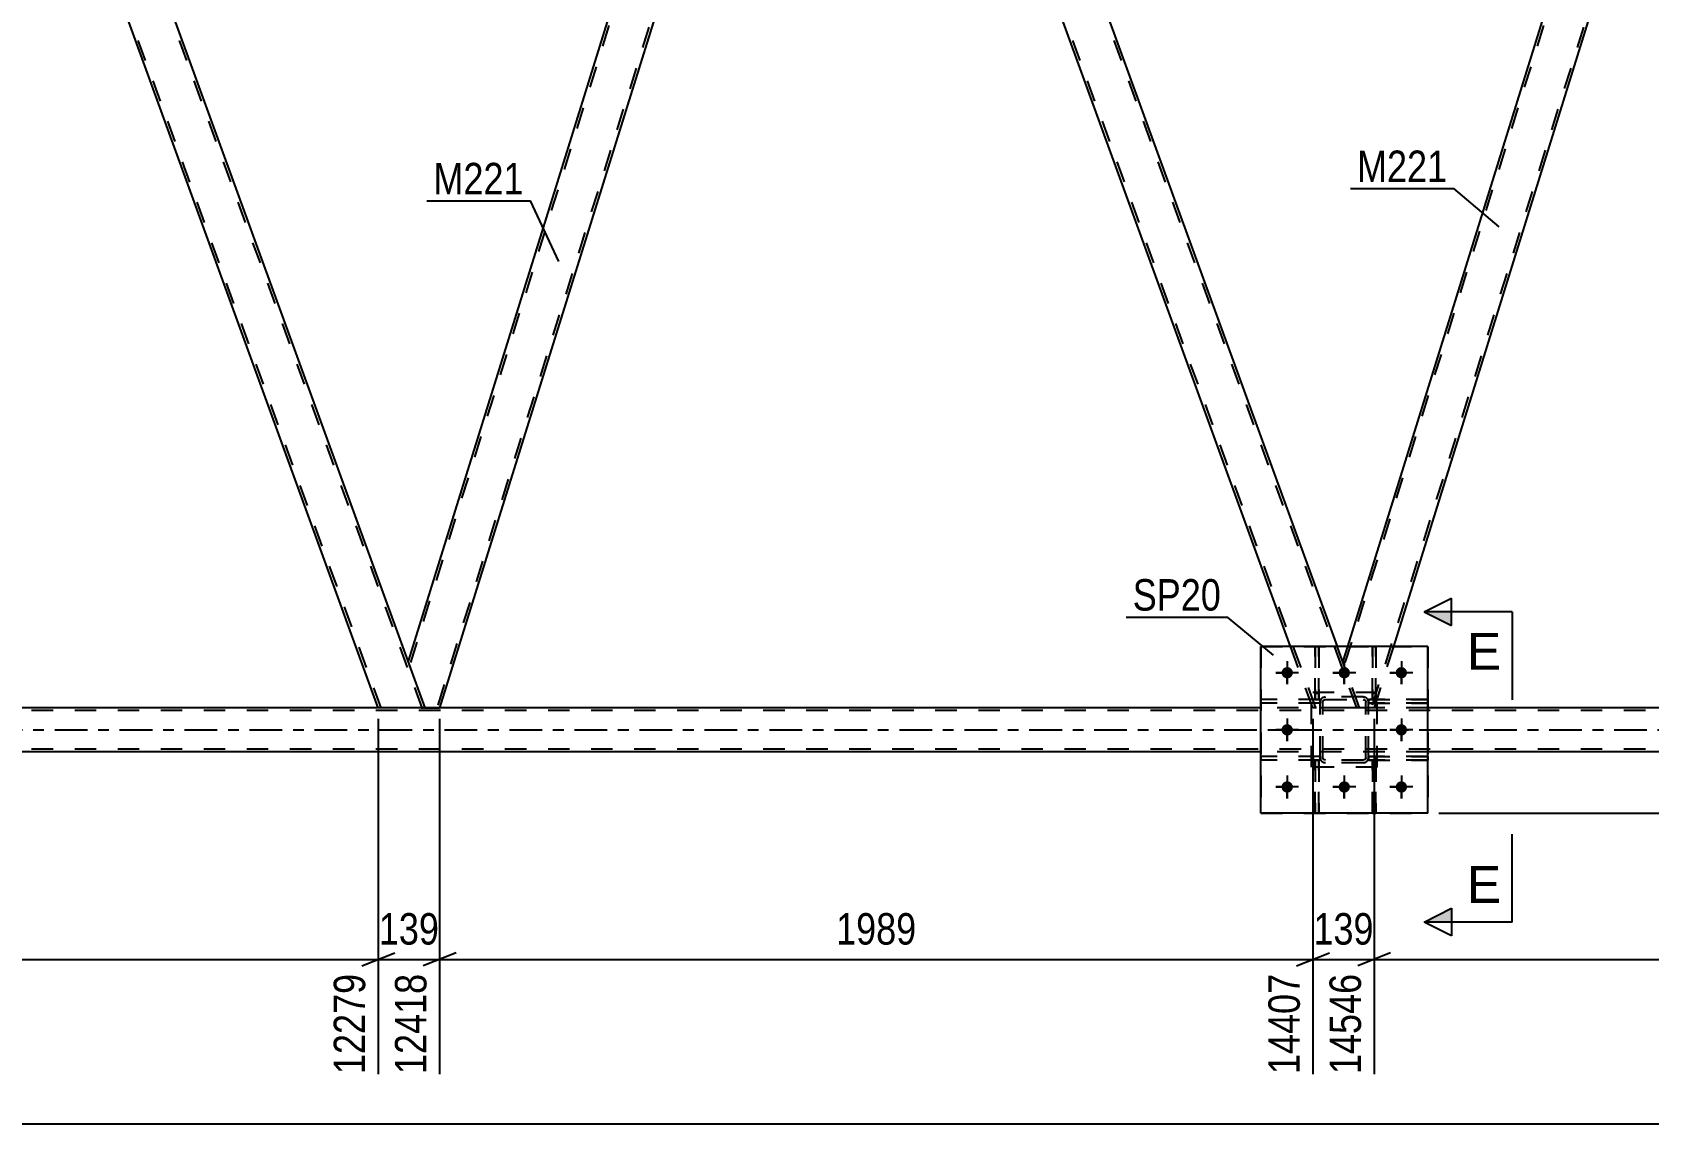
# Model space of a CAD drawing. Header units: millimetres. Extents: x 0 to 841, y 0 to 594.
# Drawn here: x 558.7 to 705.9, y 275.4 to 374.8 of the extents above; entities that cross this region are included whole.
import ezdxf

# ---------------------------------------------------------------- set-up
doc = ezdxf.new("R2010")
doc.units = ezdxf.units.MM
doc.linetypes.add('DXK_LINE_DOT2', pattern=[3.9198, 1.9599, -1.9599])
doc.linetypes.add('DXK_LINE_DOT3', pattern=[5.9187, 2.979, -0.9799, 0.9799, -0.9799])
doc.styles.add('Arial', font='ARIAL.TTF', dxfattribs={"height": 0.2})
doc.styles.add('Arial Narrow', font='ARIALN.TTF', dxfattribs={"height": 0.2})

# ---------------------------------------------------------------- blocks, each defined once
blk = doc.blocks.new('Part-103655034-4101 - 3748')
at = {"color": 7, "linetype": 'DXK_LINE_DOT2'}
for p, q in [((680.41, 308.48), (680.41, 308.8)), ((680.41, 308.8), (685.81, 308.8)), ((685.81, 308.48), (680.41, 308.48)), ((681.01, 308.48), (681.01, 308.8)), ((685.81, 308.8), (685.81, 308.48))]:
    blk.add_line(p, q, dxfattribs=at)
blk = doc.blocks.new('Part-103655034-3876 - 3748')
at = {"color": 7, "linetype": 'DXK_LINE_DOT2'}
for p, q in [((685.81, 308.8), (680.41, 308.8)), ((680.41, 308.8), (680.41, 308.48)), ((680.41, 308.48), (685.81, 308.48)), ((681.01, 308.48), (681.01, 308.8)), ((685.81, 308.48), (685.81, 308.8))]:
    blk.add_line(p, q, dxfattribs=at)
blk = doc.blocks.new('Part-103655034-3918 - 3748')
at = {"color": 7, "linetype": 'DXK_LINE_DOT2'}
for p, q in [((676.01, 314), (670.61, 314)), ((670.61, 313.68), (670.61, 314)), ((676.01, 313.68), (670.61, 313.68)), ((675.41, 313.68), (675.41, 314)), ((676.01, 314), (676.01, 313.68))]:
    blk.add_line(p, q, dxfattribs=at)
blk = doc.blocks.new('Part-103655034-3919 - 3748')
at = {"color": 7, "linetype": 'DXK_LINE_DOT2'}
for p, q in [((676.01, 308.8), (670.61, 308.8)), ((670.61, 308.48), (670.61, 308.8)), ((676.01, 308.48), (670.61, 308.48)), ((675.41, 308.48), (675.41, 308.8)), ((676.01, 308.8), (676.01, 308.48))]:
    blk.add_line(p, q, dxfattribs=at)
blk = doc.blocks.new('Bolt-103655034-4107 - 3748')
at = {"linetype": 'Continuous'}
for points in [[(673.53, 316.44, -1), (672.49, 316.44, -1)], [(678.73, 316.44, -1), (677.69, 316.44, -1)], [(683.93, 316.44, -1), (682.89, 316.44, -1)], [(673.53, 311.24, -1), (672.49, 311.24, -1)], [(683.93, 311.24, -1), (682.89, 311.24, -1)], [(673.53, 306.04, -1), (672.49, 306.04, -1)], [(678.73, 306.04, -1), (677.69, 306.04, -1)], [(683.93, 306.04, -1), (682.89, 306.04, -1)]]:
    blk.add_hatch(color=1, dxfattribs=at).paths.add_polyline_path(points)
at = {"color": 1, "linetype": 'Continuous'}
for p, q in [((673.01, 317.48), (673.01, 315.4)), ((678.21, 317.48), (678.21, 315.4)), ((683.41, 317.48), (683.41, 315.4)), ((674.05, 316.44), (671.97, 316.44)), ((679.25, 316.44), (677.17, 316.44)), ((684.45, 316.44), (682.37, 316.44)), ((673.01, 312.28), (673.01, 310.2)), ((683.41, 312.28), (683.41, 310.2)), ((674.05, 311.24), (671.97, 311.24)), ((684.45, 311.24), (682.37, 311.24)), ((673.01, 307.08), (673.01, 305)), ((678.21, 307.08), (678.21, 305)), ((683.41, 307.08), (683.41, 305)), ((674.05, 306.04), (671.97, 306.04)), ((679.25, 306.04), (677.17, 306.04)), ((684.45, 306.04), (682.37, 306.04))]:
    blk.add_line(p, q, dxfattribs=at)
blk = doc.blocks.new('Part-103655034-3922 - 3748')
at = {"color": 7, "linetype": 'DXK_LINE_DOT2'}
for p, q in [((680.77, 318.84), (680.77, 313.99)), ((681.09, 318.84), (680.77, 318.84)), ((681.09, 313.99), (681.09, 318.84)), ((680.77, 314.59), (681.09, 314.59)), ((680.77, 313.99), (681.09, 313.99))]:
    blk.add_line(p, q, dxfattribs=at)
blk = doc.blocks.new('Part-103655034-3925 - 3748')
at = {"color": 7, "linetype": 'DXK_LINE_DOT2'}
for p, q in [((675.57, 318.84), (675.57, 313.99)), ((675.89, 318.84), (675.57, 318.84)), ((675.89, 313.99), (675.89, 318.84)), ((675.57, 314.59), (675.89, 314.59)), ((675.57, 313.99), (675.89, 313.99))]:
    blk.add_line(p, q, dxfattribs=at)
blk = doc.blocks.new('Part-103655034-3928 - 3748')
at = {"color": 7, "linetype": 'DXK_LINE_DOT2'}
for p, q in [((681.09, 308.47), (680.77, 308.47)), ((680.77, 308.47), (680.77, 303.64)), ((680.77, 307.87), (681.09, 307.87)), ((681.09, 303.64), (681.09, 308.47)), ((680.77, 303.64), (681.09, 303.64))]:
    blk.add_line(p, q, dxfattribs=at)
blk = doc.blocks.new('Part-103655034-3929 - 3748')
at = {"color": 7, "linetype": 'DXK_LINE_DOT2'}
for p, q in [((685.81, 314), (680.41, 314)), ((680.41, 314), (680.41, 313.68)), ((680.41, 313.68), (685.81, 313.68)), ((681.01, 313.68), (681.01, 314)), ((685.81, 313.68), (685.81, 314))]:
    blk.add_line(p, q, dxfattribs=at)
blk = doc.blocks.new('Part-103655034-3934 - 3748')
at = {"color": 2, "linetype": 'Continuous'}
for p, q in [((685.81, 318.84), (670.61, 318.84)), ((670.61, 303.64), (670.61, 318.84)), ((685.81, 303.64), (685.81, 318.84)), ((685.81, 303.64), (670.61, 303.64))]:
    blk.add_line(p, q, dxfattribs=at)
blk = doc.blocks.new('Part-103655034-3935 - 3748')
at = {"color": 7, "linetype": 'DXK_LINE_DOT2'}
for p, q in [((680.41, 313.68), (680.41, 314)), ((680.41, 314), (685.81, 314)), ((685.81, 313.68), (680.41, 313.68)), ((681.01, 313.68), (681.01, 314)), ((685.81, 314), (685.81, 313.68))]:
    blk.add_line(p, q, dxfattribs=at)
blk = doc.blocks.new('Part-103655034-3967 - 3748')
at = {"color": 7, "linetype": 'DXK_LINE_DOT2'}
for p, q in [((780.11, 313), (99.08, 313)), ((595.8, 313.24), (590.22, 313.24)), ((685.81, 313.24), (670.61, 313.24)), ((780.11, 309.48), (99.08, 309.48)), ((685.81, 309.24), (670.61, 309.24))]:
    blk.add_line(p, q, dxfattribs=at)
at = {"color": 2, "linetype": 'Continuous'}
for p, q in [((590.22, 313.24), (515.55, 313.24)), ((670.61, 313.24), (595.8, 313.24)), ((760.49, 313.24), (685.81, 313.24)), ((670.61, 309.24), (515.55, 309.24)), ((780.11, 309.24), (685.81, 309.24))]:
    blk.add_line(p, q, dxfattribs=at)
at = {"color": 7, "linetype": 'DXK_LINE_DOT3'}
blk.add_line((99.08, 311.24), (780.11, 311.24), dxfattribs=at)
blk = doc.blocks.new('Part-103655034-3977 - 3748')
at = {"color": 2, "linetype": 'Continuous'}
for p, q in [((550.07, 435.24), (545.82, 435.24)), ((592.93, 317.49), (550.07, 435.24)), ((590.22, 313.24), (547.37, 430.99)), ((594.16, 313.24), (590.22, 313.24)), ((594.44, 313.24), (594.16, 313.24)), ((594.44, 313.24), (594.48, 313.24))]:
    blk.add_line(p, q, dxfattribs=at)
at = {"color": 7, "linetype": 'DXK_LINE_DOT2'}
for p, q in [((547.37, 430.99), (545.82, 435.24)), ((590.48, 313.24), (546.07, 435.24)), ((594.22, 313.24), (549.82, 435.24)), ((594.48, 313.24), (592.93, 317.49)), ((594.16, 313.24), (594.33, 313.24)), ((594.48, 313.24), (594.48, 313.24))]:
    blk.add_line(p, q, dxfattribs=at)
blk = doc.blocks.new('Part-103655034-3983 - 3748')
at = {"color": 7, "linetype": 'DXK_LINE_DOT2'}
for p, q in [((676.01, 308.8), (670.61, 308.8)), ((670.61, 308.8), (670.61, 308.48)), ((676.01, 308.48), (670.61, 308.48)), ((675.41, 308.48), (675.41, 308.8)), ((676.01, 308.48), (676.01, 308.8))]:
    blk.add_line(p, q, dxfattribs=at)
blk = doc.blocks.new('Part-103655034-3997 - 3748')
at = {"color": 7, "linetype": 'DXK_LINE_DOT2'}
for p, q in [((675.57, 303.64), (675.57, 308.47)), ((675.57, 308.47), (675.89, 308.47)), ((675.57, 307.87), (675.89, 307.87)), ((675.89, 308.47), (675.89, 303.64)), ((675.89, 303.64), (675.57, 303.64))]:
    blk.add_line(p, q, dxfattribs=at)
blk = doc.blocks.new('Part-103655034-4000 - 3748')
at = {"color": 7, "linetype": 'DXK_LINE_DOT2'}
for p, q in [((680.77, 303.64), (680.77, 308.47)), ((680.77, 308.47), (681.09, 308.47)), ((680.77, 307.87), (681.09, 307.87)), ((681.09, 308.47), (681.09, 303.64)), ((681.09, 303.64), (680.77, 303.64))]:
    blk.add_line(p, q, dxfattribs=at)
blk = doc.blocks.new('Part-103655034-4003 - 3748')
at = {"color": 7, "linetype": 'DXK_LINE_DOT2'}
for p, q in [((675.57, 313.99), (675.57, 318.84)), ((675.57, 318.84), (675.89, 318.84)), ((675.89, 318.84), (675.89, 313.99)), ((675.57, 314.59), (675.89, 314.59)), ((675.89, 313.99), (675.57, 313.99))]:
    blk.add_line(p, q, dxfattribs=at)
blk = doc.blocks.new('Part-103655034-4006 - 3748')
at = {"color": 7, "linetype": 'DXK_LINE_DOT2'}
for p, q in [((680.77, 313.99), (680.77, 318.84)), ((680.77, 318.84), (681.09, 318.84)), ((681.09, 318.84), (681.09, 313.99)), ((680.77, 314.59), (681.09, 314.59)), ((681.09, 313.99), (680.77, 313.99))]:
    blk.add_line(p, q, dxfattribs=at)
blk = doc.blocks.new('Part-103655034-4036 - 3748')
at = {"color": 7, "linetype": 'DXK_LINE_DOT2'}
for p, q in [((676.01, 313.76), (676.05, 313.94)), ((676.05, 313.94), (676.01, 313.76)), ((676.01, 308.72), (676.01, 313.76)), ((676.25, 313.76), (676.27, 313.85)), ((676.25, 308.72), (676.25, 313.76)), ((676.27, 313.85), (676.32, 313.93)), ((676.31, 314.2), (676.49, 314.24)), ((676.49, 314.24), (676.31, 314.2)), ((676.32, 313.93), (676.4, 313.98)), ((676.4, 313.98), (676.49, 314)), ((679.93, 314.24), (676.49, 314.24)), ((676.49, 314), (679.93, 314)), ((679.93, 314.24), (680.12, 314.2)), ((680.12, 314.2), (679.93, 314.24)), ((679.93, 314), (680.03, 313.98)), ((680.03, 313.98), (680.1, 313.93)), ((680.1, 313.93), (680.16, 313.85)), ((680.16, 313.85), (680.17, 313.76)), ((680.17, 308.72), (680.17, 313.76)), ((680.38, 313.94), (680.41, 313.76)), ((680.41, 313.76), (680.38, 313.94)), ((680.41, 308.72), (680.41, 313.76)), ((676.05, 308.54), (676.01, 308.72)), ((676.01, 308.72), (676.05, 308.54)), ((676.27, 308.63), (676.25, 308.72)), ((676.32, 308.55), (676.27, 308.63)), ((676.49, 308.24), (676.31, 308.28)), ((676.31, 308.28), (676.49, 308.24)), ((676.4, 308.5), (676.32, 308.55)), ((676.49, 308.48), (676.4, 308.5)), ((679.93, 308.48), (676.49, 308.48)), ((679.93, 308.24), (676.49, 308.24)), ((680.03, 308.5), (679.93, 308.48)), ((680.12, 308.28), (679.93, 308.24)), ((679.93, 308.24), (680.12, 308.28)), ((680.1, 308.55), (680.03, 308.5)), ((680.16, 308.63), (680.1, 308.55)), ((680.17, 308.72), (680.16, 308.63)), ((680.41, 308.72), (680.38, 308.54)), ((680.38, 308.54), (680.41, 308.72))]:
    blk.add_line(p, q, dxfattribs=at)
at = {"color": 7, "linetype": 'DXK_LINE_DOT3'}
blk.add_line((678.21, 311.24), (678.21, 311.24), dxfattribs=at)
at = {"color": 7, "linetype": 'DXK_LINE_DOT2'}
for centre, start, end in [((676.49, 313.76), 112.5, 157.5), ((676.49, 313.76), 112.5, 157.5), ((679.93, 313.76), 22.5, 67.5), ((679.93, 313.76), 22.5, 67.5), ((676.49, 308.72), 202.5, 247.5), ((676.49, 308.72), 202.5, 247.5), ((679.93, 308.72), 292.5, 337.5), ((679.93, 308.72), 292.5, 337.5)]:
    blk.add_arc(centre, 0.48, start, end, dxfattribs=at)
blk = doc.blocks.new('Part-103655034-4037 - 3748')
at = {"color": 7, "linetype": 'DXK_LINE_DOT2'}
for p, q in [((681.21, 314.64), (675.21, 314.64)), ((675.21, 307.84), (675.21, 314.64)), ((681.21, 307.84), (681.21, 314.64)), ((681.21, 307.84), (675.21, 307.84))]:
    blk.add_line(p, q, dxfattribs=at)
blk = doc.blocks.new('Part-103655034-4038 - 3748')
at = {"color": 7, "linetype": 'DXK_LINE_DOT2'}
for p, q in [((681.21, 314.64), (675.21, 314.64)), ((675.21, 307.84), (675.21, 314.64)), ((681.21, 307.84), (681.21, 314.64)), ((681.21, 307.84), (675.21, 307.84))]:
    blk.add_line(p, q, dxfattribs=at)
blk = doc.blocks.new('Part-103655034-4054 - 3748')
at = {"color": 7, "linetype": 'DXK_LINE_DOT2'}
for p, q in [((676.01, 313.76), (676.05, 313.94)), ((676.05, 313.94), (676.01, 313.76)), ((676.01, 308.72), (676.01, 313.76)), ((676.25, 313.76), (676.27, 313.85)), ((676.25, 308.72), (676.25, 313.76)), ((676.27, 313.85), (676.32, 313.93)), ((676.31, 314.2), (676.49, 314.24)), ((676.49, 314.24), (676.31, 314.2)), ((676.32, 313.93), (676.4, 313.98)), ((676.4, 313.98), (676.49, 314)), ((679.93, 314.24), (676.49, 314.24)), ((676.49, 314), (679.93, 314)), ((679.93, 314.24), (680.12, 314.2)), ((680.12, 314.2), (679.93, 314.24)), ((679.93, 314), (680.03, 313.98)), ((680.03, 313.98), (680.1, 313.93)), ((680.1, 313.93), (680.16, 313.85)), ((680.16, 313.85), (680.17, 313.76)), ((680.17, 308.72), (680.17, 313.76)), ((680.38, 313.94), (680.41, 313.76)), ((680.41, 313.76), (680.38, 313.94)), ((680.41, 308.72), (680.41, 313.76)), ((676.05, 308.53), (676.01, 308.72)), ((676.01, 308.72), (676.05, 308.53)), ((676.27, 308.63), (676.25, 308.72)), ((676.32, 308.55), (676.27, 308.63)), ((676.49, 308.24), (676.31, 308.28)), ((676.31, 308.28), (676.49, 308.24)), ((676.4, 308.5), (676.32, 308.55)), ((676.49, 308.48), (676.4, 308.5)), ((679.93, 308.48), (676.49, 308.48)), ((679.93, 308.24), (676.49, 308.24)), ((680.03, 308.5), (679.93, 308.48)), ((680.12, 308.28), (679.93, 308.24)), ((679.93, 308.24), (680.12, 308.28)), ((680.1, 308.55), (680.03, 308.5)), ((680.16, 308.63), (680.1, 308.55)), ((680.17, 308.72), (680.16, 308.63)), ((680.41, 308.72), (680.38, 308.53)), ((680.38, 308.53), (680.41, 308.72))]:
    blk.add_line(p, q, dxfattribs=at)
at = {"color": 7, "linetype": 'DXK_LINE_DOT3'}
blk.add_line((678.21, 311.24), (678.21, 311.24), dxfattribs=at)
at = {"color": 7, "linetype": 'DXK_LINE_DOT2'}
for centre, start, end in [((676.49, 313.76), 112.5, 157.5), ((676.49, 313.76), 112.5, 157.5), ((679.93, 313.76), 22.5, 67.5), ((679.93, 313.76), 22.5, 67.5), ((676.49, 308.72), 202.5, 247.5), ((676.49, 308.72), 202.5, 247.5), ((679.93, 308.72), 292.5, 337.5), ((679.93, 308.72), 292.5, 337.5)]:
    blk.add_arc(centre, 0.48, start, end, dxfattribs=at)
blk = doc.blocks.new('Part-103655034-4075 - 3748')
at = {"color": 2, "linetype": 'Continuous'}
for p, q in [((629.63, 435.24), (592.93, 317.49)), ((630.95, 435.24), (629.63, 435.24)), ((632.5, 430.99), (630.95, 435.24)), ((632.5, 430.99), (595.8, 313.24)), ((594.48, 313.24), (592.93, 317.49)), ((594.48, 313.24), (595.8, 313.24))]:
    blk.add_line(p, q, dxfattribs=at)
at = {"color": 7, "linetype": 'DXK_LINE_DOT2'}
for p, q in [((629.89, 435.24), (593.07, 317.12)), ((632.36, 431.37), (595.55, 313.24)), ((595.49, 313.24), (595.53, 313.24)), ((595.53, 313.24), (595.49, 313.24)), ((595.55, 313.24), (595.53, 313.24)), ((595.53, 313.24), (595.55, 313.24))]:
    blk.add_line(p, q, dxfattribs=at)
blk = doc.blocks.new('Part-103655034-4090 - 3748')
at = {"color": 7, "linetype": 'DXK_LINE_DOT2'}
for p, q in [((715.02, 435.24), (678.2, 317.12)), ((717.5, 431.37), (680.68, 313.24)), ((678.49, 318.84), (678.07, 317.49)), ((682.68, 318.84), (680.93, 313.24)), ((679.61, 313.24), (678.07, 317.49)), ((680.93, 313.24), (679.61, 313.24))]:
    blk.add_line(p, q, dxfattribs=at)
at = {"color": 2, "linetype": 'Continuous'}
for p, q in [((714.77, 435.24), (678.49, 318.84)), ((716.09, 435.24), (714.77, 435.24)), ((717.63, 430.99), (716.09, 435.24)), ((717.63, 430.99), (682.68, 318.84))]:
    blk.add_line(p, q, dxfattribs=at)
blk = doc.blocks.new('Part-103655034-4095 - 3748')
at = {"color": 2, "linetype": 'Continuous'}
for p, q in [((635.21, 435.24), (630.95, 435.24)), ((677.58, 318.84), (635.21, 435.24)), ((673.32, 318.84), (632.5, 430.99))]:
    blk.add_line(p, q, dxfattribs=at)
at = {"color": 7, "linetype": 'DXK_LINE_DOT2'}
for p, q in [((630.95, 435.24), (632.5, 430.99)), ((675.61, 313.24), (631.21, 435.24)), ((679.36, 313.24), (634.95, 435.24)), ((675.36, 313.24), (673.32, 318.84)), ((679.61, 313.24), (677.58, 318.84)), ((679.61, 313.24), (675.36, 313.24))]:
    blk.add_line(p, q, dxfattribs=at)
blk = doc.blocks.new('Part-103655034-4096 - 3748')
at = {"color": 7, "linetype": 'DXK_LINE_DOT2'}
for p, q in [((676.01, 314), (670.61, 314)), ((670.61, 314), (670.61, 313.68)), ((676.01, 313.68), (670.61, 313.68)), ((675.41, 313.68), (675.41, 314)), ((676.01, 313.68), (676.01, 314))]:
    blk.add_line(p, q, dxfattribs=at)
blk = doc.blocks.new('Part-103655034-4102 - 3748')
at = {"color": 7, "linetype": 'DXK_LINE_DOT2'}
for p, q in [((670.61, 318.84), (685.81, 318.84)), ((670.61, 318.84), (670.61, 303.64)), ((685.81, 318.84), (685.81, 303.64)), ((670.61, 303.64), (685.81, 303.64))]:
    blk.add_line(p, q, dxfattribs=at)
blk = doc.blocks.new('Bolt-103655034-4106 - 3748')
at = {"color": 1, "linetype": 'Continuous'}
for p, q in [((673.01, 317.48), (673.01, 316.79)), ((678.21, 317.48), (678.21, 316.79)), ((683.41, 317.48), (683.41, 316.79)), ((671.97, 316.44), (672.67, 316.44)), ((673.01, 315.4), (673.01, 316.09)), ((674.05, 316.44), (673.36, 316.44)), ((677.17, 316.44), (677.87, 316.44)), ((678.21, 315.4), (678.21, 316.09)), ((679.25, 316.44), (678.56, 316.44)), ((682.37, 316.44), (683.07, 316.44)), ((683.41, 315.4), (683.41, 316.09)), ((684.45, 316.44), (683.76, 316.44)), ((673.01, 312.28), (673.01, 311.59)), ((683.41, 312.28), (683.41, 311.59)), ((671.97, 311.24), (672.67, 311.24)), ((673.01, 310.2), (673.01, 310.89)), ((674.05, 311.24), (673.36, 311.24)), ((682.37, 311.24), (683.07, 311.24)), ((683.41, 310.2), (683.41, 310.89)), ((684.45, 311.24), (683.76, 311.24)), ((673.01, 307.08), (673.01, 306.39)), ((678.21, 307.08), (678.21, 306.39)), ((683.41, 307.08), (683.41, 306.39)), ((671.97, 306.04), (672.67, 306.04)), ((673.01, 305), (673.01, 305.69)), ((674.05, 306.04), (673.36, 306.04)), ((677.17, 306.04), (677.87, 306.04)), ((678.21, 305), (678.21, 305.69)), ((679.25, 306.04), (678.56, 306.04)), ((682.37, 306.04), (683.07, 306.04)), ((683.41, 305), (683.41, 305.69)), ((684.45, 306.04), (683.76, 306.04))]:
    blk.add_line(p, q, dxfattribs=at)
blk = doc.blocks.new('Part-103655034-4110 - 3748')
at = {"color": 7, "linetype": 'DXK_LINE_DOT2'}
for p, q in [((675.89, 308.47), (675.57, 308.47)), ((675.57, 308.47), (675.57, 303.64)), ((675.57, 307.87), (675.89, 307.87)), ((675.89, 303.64), (675.89, 308.47)), ((675.57, 303.64), (675.89, 303.64))]:
    blk.add_line(p, q, dxfattribs=at)
blk = doc.blocks.new('StraightDimension-103655034-4415 - 3748')
at = {"color": 7, "linetype": 'Continuous'}
for p, q in [((590.22, 312.24), (590.22, 279.9)), ((595.8, 312.24), (595.8, 279.9)), ((588.72, 289.74), (591.72, 290.94)), ((590.22, 290.34), (595.8, 290.34)), ((597.3, 290.94), (594.3, 289.74))]:
    blk.add_line(p, q, dxfattribs=at)
at = {"color": 0}
blk.add_wipeout([(596.35, 291.09), (596.35, 295.29), (589.67, 295.29), (589.67, 291.09)], dxfattribs=at)
at = {"color": 0, "linetype": 'Continuous'}
blk.add_wipeout([(595.2, 289.64), (591, 289.64), (591, 279.3), (595.2, 279.3)], dxfattribs=at)
at = {"color": 3, "style": 'Arial Narrow'}
blk.add_text('139', height=2.863, dxfattribs=at).set_placement((590.27, 291.69))
at = {"color": 3, "linetype": 'Continuous', "style": 'Arial Narrow'}
blk.add_text('12418', height=2.863, rotation=90.0002, dxfattribs=at).set_placement((594.6, 279.9))
blk = doc.blocks.new('StraightDimension-103655034-4453 - 3748')
at = {"color": 7, "linetype": 'Continuous'}
for p, q in [((675.36, 312.24), (675.36, 279.9)), ((680.93, 312.24), (680.93, 279.9)), ((673.86, 289.74), (676.86, 290.94)), ((675.36, 290.34), (680.93, 290.34)), ((682.43, 290.94), (679.43, 289.74))]:
    blk.add_line(p, q, dxfattribs=at)
at = {"color": 0}
blk.add_wipeout([(681.49, 291.09), (681.49, 295.29), (674.8, 295.29), (674.8, 291.09)], dxfattribs=at)
at = {"color": 0, "linetype": 'Continuous'}
blk.add_wipeout([(680.33, 289.64), (676.13, 289.64), (676.13, 279.3), (680.33, 279.3)], dxfattribs=at)
at = {"color": 3, "style": 'Arial Narrow'}
blk.add_text('139', height=2.863, dxfattribs=at).set_placement((675.4, 291.69))
at = {"color": 3, "linetype": 'Continuous', "style": 'Arial Narrow'}
blk.add_text('14546', height=2.863, rotation=90.0002, dxfattribs=at).set_placement((679.73, 279.9))
blk = doc.blocks.new('StraightDimension-103655034-4396 - 3748')
at = {"color": 7, "linetype": 'Continuous'}
for p, q in [((510.66, 312.24), (510.66, 279.9)), ((590.22, 312.24), (590.22, 279.9)), ((512.16, 290.94), (509.16, 289.74)), ((510.66, 290.34), (590.22, 290.34)), ((588.72, 289.74), (591.72, 290.94))]:
    blk.add_line(p, q, dxfattribs=at)
at = {"color": 0}
blk.add_wipeout([(554.7, 291.09), (554.7, 295.29), (546.19, 295.29), (546.19, 291.09)], dxfattribs=at)
at = {"color": 3, "style": 'Arial Narrow'}
blk.add_text('1989', height=2.863, dxfattribs=at).set_placement((546.79, 291.69))
at = {"color": 0, "linetype": 'Continuous'}
blk.add_wipeout([(589.62, 289.64), (585.42, 289.64), (585.42, 279.3), (589.62, 279.3)], dxfattribs=at)
at = {"color": 3, "linetype": 'Continuous', "style": 'Arial Narrow'}
blk.add_text('12279', height=2.863, rotation=90.0002, dxfattribs=at).set_placement((589.02, 279.9))
blk = doc.blocks.new('StraightDimension-103655034-4434 - 3748')
at = {"color": 7, "linetype": 'Continuous'}
for p, q in [((595.8, 312.24), (595.8, 279.9)), ((675.36, 312.24), (675.36, 279.9)), ((597.3, 290.94), (594.3, 289.74)), ((595.8, 290.34), (675.36, 290.34)), ((673.86, 289.74), (676.86, 290.94))]:
    blk.add_line(p, q, dxfattribs=at)
at = {"color": 0}
blk.add_wipeout([(639.83, 291.09), (639.83, 295.29), (631.32, 295.29), (631.32, 291.09)], dxfattribs=at)
at = {"color": 3, "style": 'Arial Narrow'}
blk.add_text('1989', height=2.863, dxfattribs=at).set_placement((631.92, 291.69))
at = {"color": 0, "linetype": 'Continuous'}
blk.add_wipeout([(674.76, 289.64), (670.56, 289.64), (670.56, 279.3), (674.76, 279.3)], dxfattribs=at)
at = {"color": 3, "linetype": 'Continuous', "style": 'Arial Narrow'}
blk.add_text('14407', height=2.863, rotation=90.0002, dxfattribs=at).set_placement((674.16, 279.9))
blk = doc.blocks.new('StraightDimension-103655034-4472 - 3748')
at = {"color": 7, "linetype": 'Continuous'}
for p, q in [((680.93, 312.24), (680.93, 279.9)), ((760.49, 312.24), (760.49, 279.9)), ((682.43, 290.94), (679.43, 289.74)), ((680.93, 290.34), (760.49, 290.34)), ((758.99, 289.74), (761.99, 290.94))]:
    blk.add_line(p, q, dxfattribs=at)
at = {"color": 0}
blk.add_wipeout([(724.97, 291.09), (724.97, 295.29), (716.45, 295.29), (716.45, 291.09)], dxfattribs=at)
at = {"color": 3, "style": 'Arial Narrow'}
blk.add_text('1989', height=2.863, dxfattribs=at).set_placement((717.05, 291.69))
at = {"color": 0, "linetype": 'Continuous'}
blk.add_wipeout([(759.89, 289.64), (755.69, 289.64), (755.69, 279.3), (759.89, 279.3)], dxfattribs=at)
at = {"color": 3, "linetype": 'Continuous', "style": 'Arial Narrow'}
blk.add_text('16535', height=2.863, rotation=90.0002, dxfattribs=at).set_placement((759.29, 279.9))
blk = doc.blocks.new('StraightDimension-103655034-4535 - 3748')
at = {"color": 7, "linetype": 'Continuous'}
blk.add_line((52.58, 275.38), (796.73, 275.38), dxfattribs=at)
blk = doc.blocks.new('StraightDimension-103655034-10998 - 3748')
at = {"color": 7, "linetype": 'Continuous'}
for p, q in [((816.75, 446.54), (815.55, 449.54)), ((750.99, 448.04), (818.55, 448.04)), ((816.15, 303.64), (816.15, 448.04)), ((815.55, 305.14), (816.75, 302.14)), ((686.81, 303.64), (818.55, 303.64))]:
    blk.add_line(p, q, dxfattribs=at)
at = {"color": 0}
blk.add_wipeout([(815.4, 380.1), (811.2, 380.1), (811.2, 371.58), (815.4, 371.58)], dxfattribs=at)
at = {"color": 3, "style": 'Arial Narrow'}
blk.add_text('3610', height=2.863, rotation=90.0002, dxfattribs=at).set_placement((814.8, 372.18))
blk = doc.blocks.new('Mark-103655034-3930 - 3748')
at = {"color": 0}
blk.add_wipeout([(666.98, 322.1), (666.98, 325.1), (658.94, 325.1), (658.94, 322.1)], dxfattribs=at)
blk.add_wipeout([(666.98, 322.1), (666.98, 325.1), (658.94, 325.1), (658.94, 322.1)], dxfattribs=at)
at = {"color": 30, "linetype": 'Continuous'}
for p in [(658.34, 321.5), (671.77, 318.04)]:
    blk.add_line(p, (667.58, 321.5), dxfattribs=at)
at = {"color": 3, "style": 'Arial Narrow'}
blk.add_text('SP20', height=2.863, dxfattribs=at).set_placement((658.94, 322.1))
blk = doc.blocks.new('Mark-103655034-4071 - 3748')
at = {"color": 0}
blk.add_wipeout([(603.47, 360), (603.47, 363), (595.24, 363), (595.24, 360)], dxfattribs=at)
blk.add_wipeout([(603.47, 360), (603.47, 363), (595.24, 363), (595.24, 360)], dxfattribs=at)
at = {"color": 30, "linetype": 'Continuous'}
for p in [(594.64, 359.4), (606.66, 353.88)]:
    blk.add_line(p, (604.07, 359.4), dxfattribs=at)
at = {"color": 3, "style": 'Arial Narrow'}
blk.add_text('M221', height=2.863, dxfattribs=at).set_placement((595.24, 360))
blk = doc.blocks.new('Mark-103655034-4086 - 3748')
at = {"color": 0}
blk.add_wipeout([(687.59, 361.12), (687.59, 364.12), (679.37, 364.12), (679.37, 361.12)], dxfattribs=at)
blk.add_wipeout([(687.59, 361.12), (687.59, 364.12), (679.37, 364.12), (679.37, 361.12)], dxfattribs=at)
at = {"color": 30, "linetype": 'Continuous'}
for p in [(678.77, 360.52), (692.31, 357.04)]:
    blk.add_line(p, (688.19, 360.52), dxfattribs=at)
at = {"color": 3, "style": 'Arial Narrow'}
blk.add_text('M221', height=2.863, dxfattribs=at).set_placement((679.37, 361.12))
blk = doc.blocks.new('SectionMark-103655034-5330 - 3748')
at = {"linetype": 'Continuous'}
for points in [[(687.99, 321.98), (687.99, 320.73), (685.49, 321.98)], [(687.99, 294.99), (687.99, 293.74), (685.49, 293.74)]]:
    blk.add_hatch(color=6, dxfattribs=at).paths.add_polyline_path(points)
at = {"color": 6, "linetype": 'Continuous'}
for p, q in [((685.49, 321.98), (687.99, 323.23)), ((687.99, 320.73), (687.99, 323.23)), ((693.49, 321.98), (685.49, 321.98)), ((685.49, 321.98), (687.99, 320.73)), ((693.49, 321.98), (693.49, 313.98)), ((693.49, 293.74), (693.49, 301.74)), ((685.49, 293.74), (687.99, 294.99)), ((687.99, 294.99), (687.99, 292.49)), ((693.49, 293.74), (685.49, 293.74)), ((687.99, 292.49), (685.49, 293.74))]:
    blk.add_line(p, q, dxfattribs=at)
at = {"color": 0, "linetype": 'Continuous'}
for points in [[(692.49, 316.73), (692.49, 320.23), (689.38, 320.23), (689.38, 316.73)], [(692.49, 295.49), (692.49, 298.99), (689.38, 298.99), (689.38, 295.49)]]:
    blk.add_wipeout(points, dxfattribs=at)
at = {"color": 3, "linetype": 'Continuous', "style": 'Arial'}
for p in [(689.38, 316.73), (689.38, 295.49)]:
    blk.add_text('E', height=3.34, dxfattribs=at).set_placement(p)

msp = doc.modelspace()

# ---------------------------------------------------------------- block references
for name in ['Part-103655034-3977 - 3748', 'Part-103655034-4075 - 3748', 'Part-103655034-4095 - 3748', 'Part-103655034-4090 - 3748', 'Part-103655034-3934 - 3748', 'Part-103655034-4102 - 3748', 'Part-103655034-3925 - 3748', 'Part-103655034-4003 - 3748', 'Part-103655034-3922 - 3748', 'Part-103655034-4006 - 3748', 'Bolt-103655034-4107 - 3748', 'Bolt-103655034-4106 - 3748', 'Part-103655034-3918 - 3748', 'Part-103655034-4096 - 3748', 'Part-103655034-4037 - 3748', 'Part-103655034-4038 - 3748', 'Part-103655034-4036 - 3748', 'Part-103655034-4054 - 3748', 'Part-103655034-3929 - 3748', 'Part-103655034-3935 - 3748', 'Part-103655034-3967 - 3748', 'Part-103655034-3919 - 3748', 'Part-103655034-3983 - 3748', 'Part-103655034-3997 - 3748', 'Part-103655034-4110 - 3748', 'Part-103655034-4101 - 3748', 'Part-103655034-3876 - 3748', 'Part-103655034-3928 - 3748', 'Part-103655034-4000 - 3748']:
    msp.add_blockref(name, (0, 0))

# ---------------------------------------------------------------- next in the draw order: block references
for name in ['StraightDimension-103655034-4415 - 3748', 'StraightDimension-103655034-4453 - 3748']:
    msp.add_blockref(name, (0, 0))

# ---------------------------------------------------------------- next in the draw order: block references
for name in ['StraightDimension-103655034-4396 - 3748', 'StraightDimension-103655034-4434 - 3748', 'StraightDimension-103655034-4472 - 3748']:
    msp.add_blockref(name, (0, 0))

# ---------------------------------------------------------------- next in the draw order: block references
msp.add_blockref('StraightDimension-103655034-4535 - 3748', (0, 0))

# ---------------------------------------------------------------- next in the draw order: block references
for name in ['StraightDimension-103655034-10998 - 3748', 'Mark-103655034-4071 - 3748', 'Mark-103655034-3930 - 3748']:
    msp.add_blockref(name, (0, 0))

# ---------------------------------------------------------------- next in the draw order: block references
for name in ['Mark-103655034-4086 - 3748', 'SectionMark-103655034-5330 - 3748']:
    msp.add_blockref(name, (0, 0))

doc.saveas('drawing.dxf')
